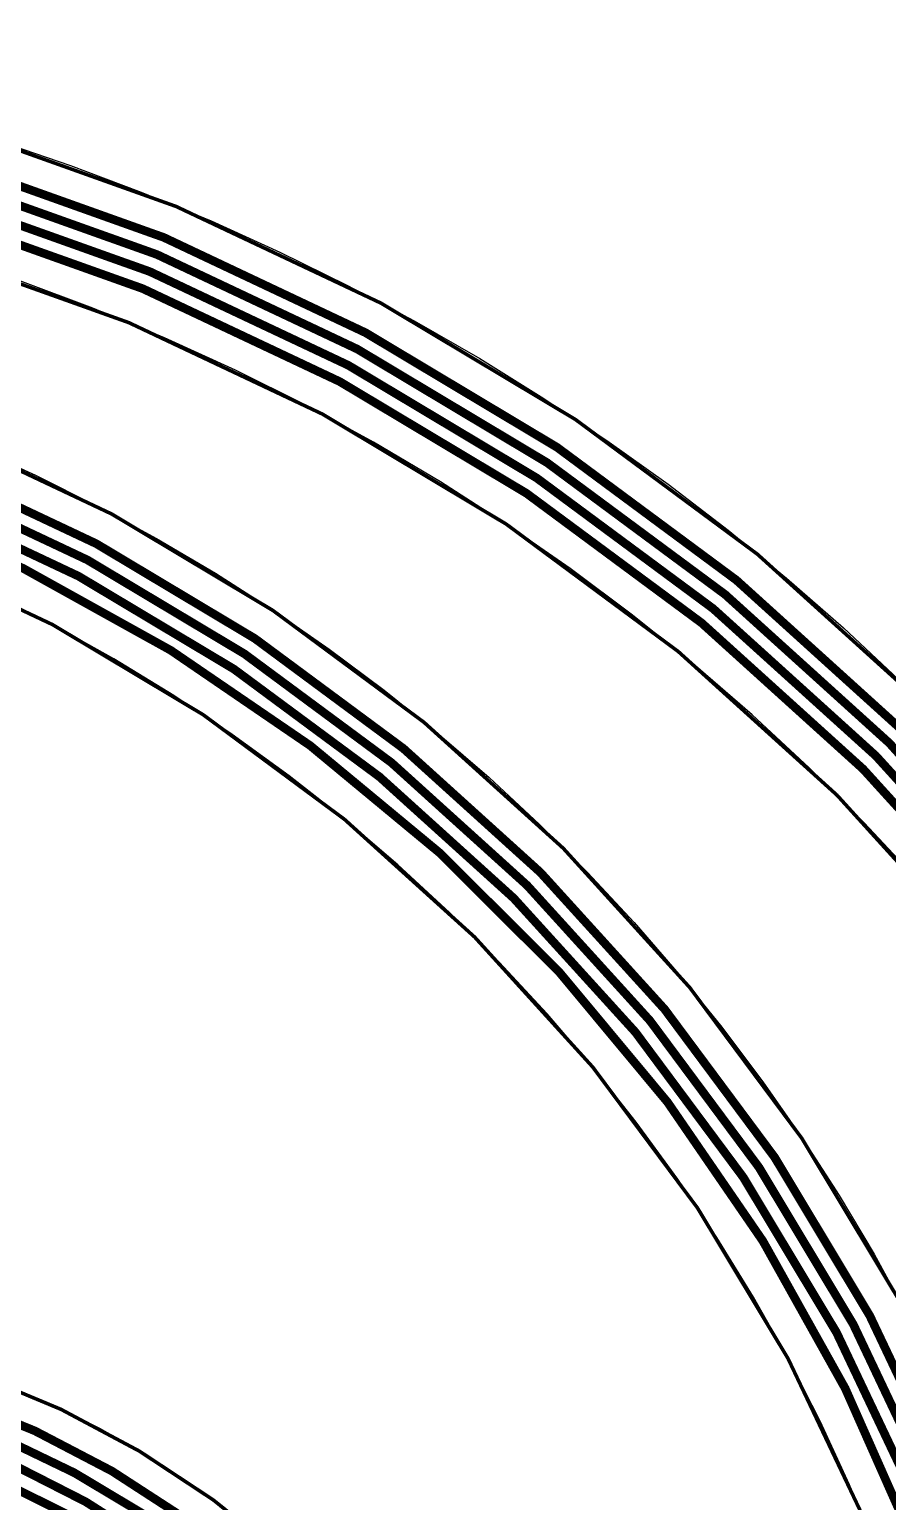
# Model space of a CAD drawing. Header units: inches. Extents: x -4.2 to 12.6, y -6.1 to 3.
# Drawn here: x 2.209 to 3.413, y -2.333 to -0.267 of the extents above; entities that cross this region are included whole.
import ezdxf

# ---------------------------------------------------------------- set-up
doc = ezdxf.new("R2010")
doc.units = ezdxf.units.IN
doc.header["$MEASUREMENT"] = 0
for name, color, linetype in [('Board Outline', 216, 'Continuous'), ('Flex_Ribbon Bottom Coverlay -Flex_Ribbon)', 7, 'Continuous'), ('Flex_Ribbon Top Coverlay -Flex_Ribbon)', 7, 'Continuous'), ('Top Layer', 1, 'Continuous')]:
    doc.layers.add(name, color=color, linetype=linetype)

msp = doc.modelspace()

# ---------------------------------------------------------------- linework, layer by layer
at = {"layer": 'Board Outline'}
for points in [[(1.1756335, -0.2698042, 0.005, 0.005, -0.4137830578576681), (4.4171563, -3.5047678, 0.005, 0.005, 0)], [(1.1768424, -0.4457883, 0.005, 0.005, -0.4136722232397825), (4.2411723, -3.5050754, 0.005, 0.005, 0)], [(1.0575817, -0.6304355, 0.005, 0.005, -0.4137590145945721), (3.7473344, -3.3148612, 0.005, 0.005, 0)], [(1.0576195, -0.8064198, 0.005, 0.005, -0.4137590145945721), (3.5713504, -3.3151722, 0.005, 0.005, 0)], [(1.8981403, -2.0926611, 0.005, 0.005, -0.3672062661350266), (3.0107455, -3.3987033, 0.005, 0.005, 0)], [(1.8698657, -2.266359, 0.005, 0.005, -0.3672062661350266), (2.8347615, -3.3990112, 0.005, 0.005, 0)]]:
    msp.add_lwpolyline(points, format="xyseb", dxfattribs=at)
at = {"layer": 'Flex_Ribbon Bottom Coverlay -Flex_Ribbon)'}
for p, q in [((2.1662288, -0.4241748), (2.266585, -0.4581757)), ((2.266585, -0.4581757), (2.3657761, -0.495439)), ((2.3657761, -0.495439), (2.4636961, -0.5359247)), ((2.4636961, -0.5359247), (2.5602403, -0.5795897)), ((2.5602403, -0.5795897), (2.6553057, -0.6263872)), ((2.2976269, -0.6582076), (2.1952314, -0.6200533)), ((2.6553057, -0.6263872), (2.7487904, -0.6762672)), ((2.398597, -0.699988), (2.2976269, -0.6582076)), ((2.7487904, -0.6762672), (2.8405948, -0.7291765)), ((2.4980135, -0.7453416), (2.398597, -0.699988)), ((2.8405948, -0.7291765), (2.9306205, -0.7850584)), ((2.5957498, -0.7942105), (2.4980135, -0.7453416)), ((2.6916819, -0.8465327), (2.5957498, -0.7942105)), ((2.9306205, -0.7850584), (3.0187714, -0.8438533)), ((2.7856877, -0.9022416), (2.6916819, -0.8465327)), ((3.0187714, -0.8438533), (3.1049533, -0.9054982)), ((2.1300858, -0.852843), (2.217362, -0.8926334)), ((2.217362, -0.8926334), (2.3031639, -0.9355104)), ((2.8776477, -0.9612665), (2.7856877, -0.9022416)), ((3.1049533, -0.9054982), (3.1890741, -0.9699274)), ((2.3031639, -0.9355104), (2.3873824, -0.9814197)), ((2.9674449, -1.0235323), (2.8776477, -0.9612665)), ((3.1890741, -0.9699274), (3.2710438, -1.037072)), ((2.3873824, -0.9814197), (2.4699103, -1.0303027)), ((2.4699103, -1.0303027), (2.5506427, -1.0820974)), ((3.0549653, -1.0889598), (2.9674449, -1.0235323)), ((3.2710438, -1.037072), (3.3507748, -1.1068601)), ((2.2413185, -1.1023471), (2.1534446, -1.0576484)), ((2.5506427, -1.0820974), (2.6294769, -1.1367378)), ((3.1400976, -1.1574658), (3.0549653, -1.0889598)), ((2.3273717, -1.1504578), (2.2413185, -1.1023471)), ((3.3507748, -1.1068601), (3.428182, -1.1792172)), ((2.4114717, -1.2019067), (2.3273717, -1.1504578)), ((2.6294769, -1.1367378), (2.7063127, -1.1941545)), ((3.2227334, -1.2289633), (3.1400976, -1.1574658)), ((2.7063127, -1.1941545), (2.7810523, -1.2542744)), ((2.4934891, -1.2566144), (2.4114717, -1.2019067)), ((3.3027678, -1.3033613), (3.2227334, -1.2289633)), ((2.5732976, -1.3144969), (2.4934891, -1.2566144)), ((2.7810523, -1.2542744), (2.8536006, -1.317021)), ((2.6507746, -1.375465), (2.5732976, -1.3144969)), ((2.8536006, -1.317021), (2.9238655, -1.3823146)), ((3.380099, -1.3805653), (3.3027678, -1.3033613)), ((2.7258007, -1.4394249), (2.6507746, -1.375465)), ((2.9238655, -1.3823146), (2.9917575, -1.4500722)), ((3.4546288, -1.4604771), (3.380099, -1.3805653)), ((2.7982605, -1.5062782), (2.7258007, -1.4394249)), ((2.9917575, -1.4500722), (3.0571903, -1.5202075)), ((2.8680425, -1.5759221), (2.7982605, -1.5062782)), ((3.0571903, -1.5202075), (3.1200807, -1.5926313)), ((2.9350393, -1.6482492), (2.8680425, -1.5759221)), ((3.1200807, -1.5926313), (3.1803486, -1.6672515)), ((2.9991479, -1.7231485), (2.9350393, -1.6482492)), ((3.1803486, -1.6672515), (3.2379175, -1.7439733)), ((3.0602694, -1.8005044), (2.9991479, -1.7231485)), ((3.2379175, -1.7439733), (3.2927141, -1.822699)), ((3.1183099, -1.8801981), (3.0602694, -1.8005044)), ((3.2927141, -1.822699), (3.3446688, -1.9033286)), ((3.1731801, -1.9621069), (3.1183099, -1.8801981)), ((3.3446688, -1.9033286), (3.3937153, -1.9857594)), ((3.2247956, -2.0461048), (3.1731801, -1.9621069)), ((3.3937153, -1.9857594), (3.4397915, -2.0698867)), ((3.2730768, -2.1320624), (3.2247956, -2.0461048)), ((3.3179495, -2.2198476), (3.2730768, -2.1320624)), ((2.1863494, -2.1733855), (2.247409, -2.2001226)), ((2.247409, -2.2001226), (2.3070477, -2.2298944)), ((2.3070477, -2.2298944), (2.365115, -2.2626256)), ((3.3593447, -2.3093251), (3.3179495, -2.2198476)), ((2.365115, -2.2626256), (2.421464, -2.2982336)), ((2.421464, -2.2982336), (2.4759524, -2.3366283)), ((3.3971986, -2.4003574), (3.3593447, -2.3093251))]:
    msp.add_line(p, q, dxfattribs=at)
at = {"layer": 'Flex_Ribbon Top Coverlay -Flex_Ribbon)'}
for p, q in [((2.1662288, -0.4241748), (2.266585, -0.4581757)), ((2.266585, -0.4581757), (2.3657761, -0.495439)), ((2.3657761, -0.495439), (2.4636961, -0.5359247)), ((2.4636961, -0.5359247), (2.5602403, -0.5795897)), ((2.5602403, -0.5795897), (2.6553057, -0.6263872)), ((2.2976269, -0.6582076), (2.1952314, -0.6200533)), ((2.6553057, -0.6263872), (2.7487904, -0.6762672)), ((2.398597, -0.699988), (2.2976269, -0.6582076)), ((2.7487904, -0.6762672), (2.8405948, -0.7291765)), ((2.4980135, -0.7453416), (2.398597, -0.699988)), ((2.8405948, -0.7291765), (2.9306205, -0.7850584)), ((2.5957498, -0.7942105), (2.4980135, -0.7453416)), ((2.6916819, -0.8465327), (2.5957498, -0.7942105)), ((2.9306205, -0.7850584), (3.0187714, -0.8438533)), ((2.7856877, -0.9022416), (2.6916819, -0.8465327)), ((3.0187714, -0.8438533), (3.1049533, -0.9054982)), ((2.1300858, -0.852843), (2.217362, -0.8926334)), ((2.217362, -0.8926334), (2.3031639, -0.9355104)), ((2.8776477, -0.9612665), (2.7856877, -0.9022416)), ((3.1049533, -0.9054982), (3.1890741, -0.9699274)), ((2.3031639, -0.9355104), (2.3873824, -0.9814197)), ((2.9674449, -1.0235323), (2.8776477, -0.9612665)), ((3.1890741, -0.9699274), (3.2710438, -1.037072)), ((2.3873824, -0.9814197), (2.4699103, -1.0303027)), ((2.4699103, -1.0303027), (2.5506427, -1.0820974)), ((3.0549653, -1.0889598), (2.9674449, -1.0235323)), ((3.2710438, -1.037072), (3.3507748, -1.1068601)), ((2.2413185, -1.1023471), (2.1534446, -1.0576484)), ((2.5506427, -1.0820974), (2.6294769, -1.1367378)), ((3.1400976, -1.1574658), (3.0549653, -1.0889598)), ((2.3273717, -1.1504578), (2.2413185, -1.1023471)), ((3.3507748, -1.1068601), (3.428182, -1.1792172)), ((2.4114717, -1.2019067), (2.3273717, -1.1504578)), ((2.6294769, -1.1367378), (2.7063127, -1.1941545)), ((3.2227334, -1.2289633), (3.1400976, -1.1574658)), ((2.7063127, -1.1941545), (2.7810523, -1.2542744)), ((2.4934891, -1.2566144), (2.4114717, -1.2019067)), ((3.3027678, -1.3033613), (3.2227334, -1.2289633)), ((2.5732976, -1.3144969), (2.4934891, -1.2566144)), ((2.7810523, -1.2542744), (2.8536006, -1.317021)), ((2.6507746, -1.375465), (2.5732976, -1.3144969)), ((2.8536006, -1.317021), (2.9238655, -1.3823146)), ((3.380099, -1.3805653), (3.3027678, -1.3033613)), ((2.7258007, -1.4394249), (2.6507746, -1.375465)), ((2.9238655, -1.3823146), (2.9917575, -1.4500722)), ((3.4546288, -1.4604771), (3.380099, -1.3805653)), ((2.7982605, -1.5062782), (2.7258007, -1.4394249)), ((2.9917575, -1.4500722), (3.0571903, -1.5202075)), ((2.8680425, -1.5759221), (2.7982605, -1.5062782)), ((3.0571903, -1.5202075), (3.1200807, -1.5926313)), ((2.9350393, -1.6482492), (2.8680425, -1.5759221)), ((3.1200807, -1.5926313), (3.1803486, -1.6672515)), ((2.9991479, -1.7231485), (2.9350393, -1.6482492)), ((3.1803486, -1.6672515), (3.2379175, -1.7439733)), ((3.0602694, -1.8005044), (2.9991479, -1.7231485)), ((3.2379175, -1.7439733), (3.2927141, -1.822699)), ((3.1183099, -1.8801981), (3.0602694, -1.8005044)), ((3.2927141, -1.822699), (3.3446688, -1.9033286)), ((3.1731801, -1.9621069), (3.1183099, -1.8801981)), ((3.3446688, -1.9033286), (3.3937153, -1.9857594)), ((3.2247956, -2.0461048), (3.1731801, -1.9621069)), ((3.3937153, -1.9857594), (3.4397915, -2.0698867)), ((3.2730768, -2.1320624), (3.2247956, -2.0461048)), ((3.3179495, -2.2198476), (3.2730768, -2.1320624)), ((2.1863494, -2.1733855), (2.247409, -2.2001226)), ((2.247409, -2.2001226), (2.3070477, -2.2298944)), ((2.3070477, -2.2298944), (2.365115, -2.2626256)), ((3.3593447, -2.3093251), (3.3179495, -2.2198476)), ((2.365115, -2.2626256), (2.421464, -2.2982336)), ((2.421464, -2.2982336), (2.4759524, -2.3366283)), ((3.3971986, -2.4003574), (3.3593447, -2.3093251))]:
    msp.add_line(p, q, dxfattribs=at)
at = {"layer": 'Top Layer'}
for points in [[(1.1767548, -0.3171135, 0.012, 0.012, -0.4142135531895799), (4.3680327, -3.5045065, 0.012, 0.012, 0)], [(1.1767548, -0.3431134, 0.012, 0.012, -0.4142135623730951), (4.3434664, -3.5055292, 0.012, 0.012, 0)], [(1.1767548, -0.3691135, 0.012, 0.012, -0.4142094368040733), (4.317068, -3.5046789, 0.012, 0.012, 0)], [(1.1767548, -0.3951135, 0.012, 0.012, -0.4142135529626269), (4.2917287, -3.5049737, 0.012, 0.012, 0)], [(1.0577548, -0.6781135, 0.012, 0.012, -0.4142135401902004), (3.7006592, -3.3166301, 0.012, 0.012, 0)], [(1.0577547, -0.7041133, 0.012, 0.012, -0.4142135623730951), (3.6742856, -3.3158474, 0.012, 0.012, 0)], [(1.0577634, -0.7301133, 0.012, 0.012, -0.4142125882663787), (3.6479596, -3.3151133, 0.012, 0.012, 0)], [(1.0577548, -0.7561134, 0.012, 0.012, -0.4142135738023519), (3.6232216, -3.3159647, 0.012, 0.012, 0)], [(1.8673258, -2.1285687, 0.012, 0.012, -0.3704354407267308), (2.9636008, -3.4007528, 0.012, 0.012, 0)], [(1.8443738, -2.1531728, 0.012, 0.012, -0.1814829164140521), (2.6234424, -2.5730017, 0.012, 0.012, 0)], [(1.8440436, -2.1816352, 0.012, 0.012, -0.37340219733901), (2.9107087, -3.4025917, 0.012, 0.012, 0)], [(1.829912, -2.2088268, 0.012, 0.012, -0.3741911031559815), (2.8842919, -3.3939362, 0.012, 0.012, 0)]]:
    msp.add_lwpolyline(points, format="xyseb", dxfattribs=at)

doc.saveas('drawing.dxf')
